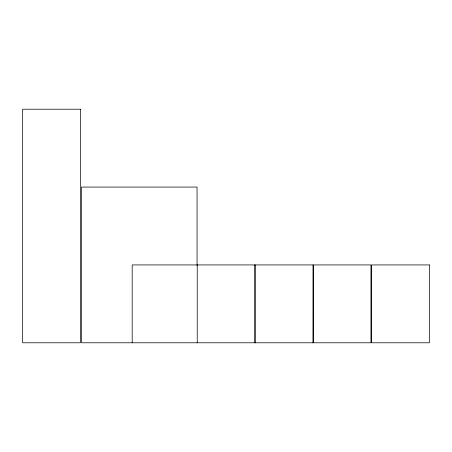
<?xml version="1.0" encoding="UTF-8"?>
<svg xmlns="http://www.w3.org/2000/svg" width="452" height="452" viewBox="0 0 452 452"><rect width="100%" height="100%" fill="white"/><g stroke="black" fill="none" stroke-linecap="round" stroke-linejoin="round"><path stroke-width="0.68" d="M255.34 264.928L255.34 342.786M254.6 264.928L254.6 342.786M197.225 264.928L197.225 342.786M197.055 265.279L197.055 187.071L81.496 187.071L81.496 342.786L370.956 342.786L370.956 264.928L132.187 264.928L132.187 342.786M80.383 109.215L22.6 109.215L22.6 342.786L80.383 342.786L80.383 109.215M429.4 264.928L371.617 264.928L371.617 342.786L429.4 342.786L429.4 264.928M313.174 342.786L313.174 264.928L313.117 342.786"/></g></svg>
